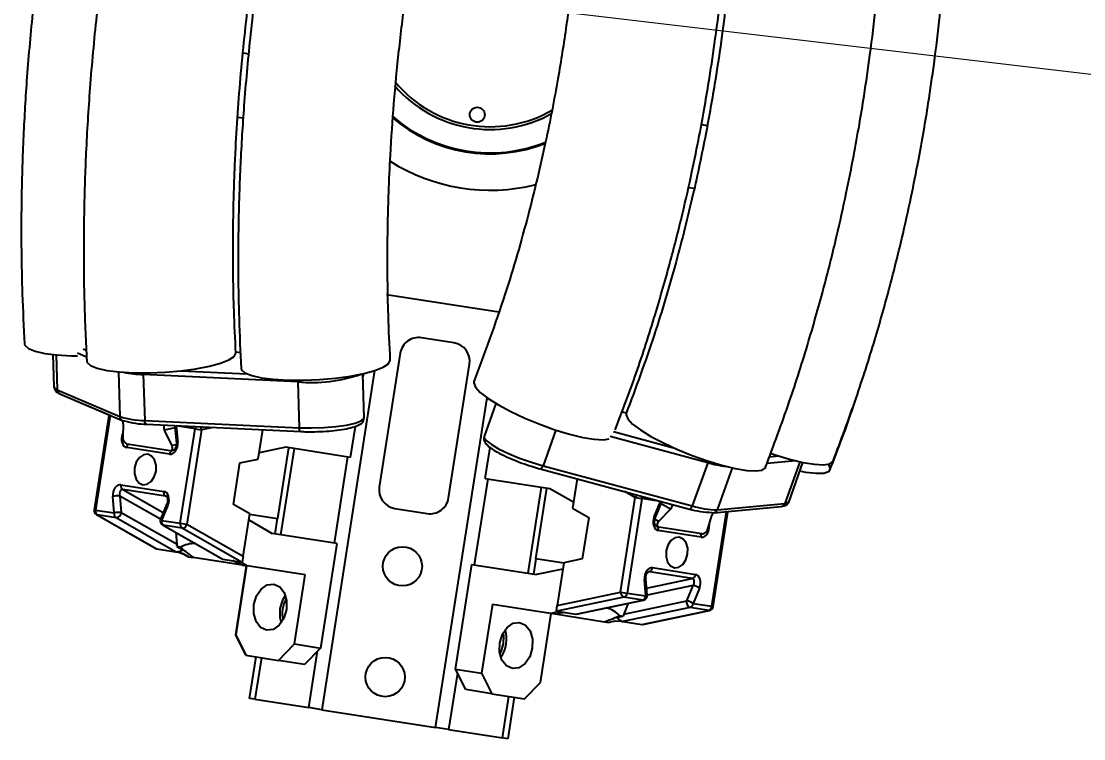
# Model space of a CAD drawing. Header units: millimetres. Extents: x 15 to 1184, y 5 to 836.
# Drawn here: x 487.96 to 510.72, y 295.57 to 310.93 of the extents above; entities that cross this region are included whole.
import ezdxf

# ---------------------------------------------------------------- set-up
doc = ezdxf.new("R2010")
doc.units = ezdxf.units.MM
doc.layers.get('0').update_dxf_attribs({"lineweight": 18})
doc.layers.add('尺寸线层', color=3, linetype='Continuous', lineweight=18)
doc.styles.get("Standard").update_dxf_attribs({"font": 'txt.shx'})
doc.dimstyles.new('ISO-25', dxfattribs={"dimtxt": 2.5, "dimasz": 2.5, "dimexe": 1.25, "dimexo": 0.625, "dimtad": 1, "dimtxsty": 'Standard', "dimcen": 2.5, "dimdle": 5, "dimadec": 0, "dimazin": 0, "dimtfac": 1, "dimtmove": 0, "dimatfit": 3, "dimfxl": 0, "dimarcsym": 0})

# ---------------------------------------------------------------- blocks, each defined once
blk = doc.blocks.new('*X5')
at = {"layer": '尺寸线层', "linetype": 'Continuous'}
for points in [[(519.199, 330.966), (519.372, 327.365), (518.195, 327.504)], [(516.629, 309.123), (517.633, 312.586), (516.456, 312.724)]]:
    blk.add_hatch(color=0, dxfattribs=at).paths.add_polyline_path(points, flags=0)
at = {"layer": '尺寸线层', "color": 0, "linetype": 'Continuous'}
for p, q in [((501.57, 333.04), (520.192, 330.849)), ((518.149, 322.045), (519.199, 330.966)), ((517.678, 318.045), (516.629, 309.123)), ((499.001, 311.197), (517.622, 309.007))]:
    blk.add_line(p, q, dxfattribs=at)
at = {"layer": '尺寸线层', "color": 0, "insert": (517.914, 320.045), "char_height": 3.5, "width": 24, "attachment_point": 5}
blk.add_mtext('109,97', dxfattribs=at)

msp = doc.modelspace()

# ---------------------------------------------------------------- linework, layer by layer
at = {"color": 7, "linetype": 'Continuous', "lineweight": 25}
for p, q in [((492.7119, 310.2538), (492.8325, 310.235)), ((492.7153, 308.8557), (492.6015, 308.8735)), ((502.5305, 308.7218), (502.6576, 308.702)), ((502.3776, 307.3481), (502.2518, 307.3677)), ((495.8136, 305.0779), (495.8104, 305.3405)), ((495.7857, 305.0823), (498.1893, 304.7072)), ((497.2292, 304.0473), (496.5347, 304.1557)), ((489.2837, 303.9176), (489.3537, 303.8878)), ((488.6379, 303.7971), (488.6605, 303.1019)), ((488.638, 303.7971), (488.6605, 303.1019)), ((488.7079, 303.79), (488.7323, 303.0371)), ((489.3598, 303.7391), (489.1654, 303.8218)), ((492.5572, 303.8564), (492.6569, 303.8408)), ((496.0778, 303.8222), (495.6307, 300.9568)), ((491.383, 303.4465), (492.795, 303.3802)), ((495.5314, 303.4525), (494.3982, 296.1899)), ((497.1157, 300.7251), (497.5628, 303.5905)), ((490.0403, 303.4238), (490.0713, 302.4673)), ((493.8825, 303.2111), (490.5741, 303.3665)), ((490.5741, 303.3665), (490.6061, 302.3839)), ((493.8825, 303.2111), (493.9144, 302.2285)), ((495.3069, 302.4417), (495.2763, 303.3843)), ((495.2892, 303.3873), (495.2784, 303.3181)), ((488.7323, 303.0371), (490.0713, 302.4673)), ((488.7859, 302.9548), (490.1249, 302.385)), ((488.7859, 302.9548), (489.8414, 302.5056)), ((496.8373, 295.8093), (497.9392, 302.8709)), ((498.1287, 302.7489), (497.8765, 302.0407)), ((500.8286, 302.5658), (500.9264, 302.5505)), ((489.8381, 302.4915), (489.5226, 300.4694)), ((489.8382, 302.4915), (489.5227, 300.4694)), ((489.8671, 302.4869), (489.5516, 300.4649)), ((489.8414, 302.5056), (489.8381, 302.4915)), ((489.8381, 302.4915), (489.8382, 302.4915)), ((489.8415, 302.5056), (489.8382, 302.4915)), ((489.8382, 302.4915), (489.8671, 302.4869)), ((489.8685, 302.4941), (489.8671, 302.4869)), ((489.8959, 302.4825), (489.8671, 302.4869)), ((490.1469, 302.3149), (490.1367, 302.0156)), ((490.6061, 302.3839), (493.9144, 302.2285)), ((490.6407, 302.302), (493.949, 302.1467)), ((490.132, 302.0982), (490.1402, 302.1175)), ((490.132, 302.0982), (490.1393, 302.0932)), ((491.2537, 302.225), (491.0279, 302.1775)), ((491.1863, 301.8519), (491.0279, 302.1775)), ((491.2518, 302.2465), (491.2832, 301.8941)), ((491.2815, 302.2663), (491.2825, 302.2719)), ((491.2815, 302.2663), (491.3129, 301.9139)), ((491.6836, 302.2035), (491.2815, 302.2663)), ((491.3681, 300.1814), (491.6836, 302.2035)), ((491.8234, 302.1817), (491.5079, 300.1596)), ((491.6836, 302.2035), (491.8234, 302.1817)), ((492.0751, 302.2347), (491.8234, 302.1817)), ((493.0369, 301.5568), (493.1349, 302.1849)), ((495.1127, 302.2557), (495.0093, 301.593)), ((499.4109, 302.1805), (499.1379, 301.4135)), ((500.6484, 302.1443), (501.9369, 301.7978)), ((491.1506, 301.7357), (490.2323, 301.8789)), ((491.1863, 301.8519), (491.2829, 301.8722)), ((502.666, 301.4797), (500.5785, 302.041)), ((491.1388, 301.6598), (490.2205, 301.8031)), ((491.1674, 301.7359), (491.2221, 301.7474)), ((493.6259, 301.8088), (493.0575, 301.6892)), ((493.6888, 301.799), (493.4525, 300.2846)), ((493.8046, 301.781), (493.517, 299.9378)), ((495.0093, 301.593), (493.6259, 301.8088)), ((497.9015, 301.1417), (498.0053, 301.8071)), ((503.9867, 301.6044), (504.1921, 301.6235)), ((492.5044, 300.5839), (492.6433, 301.474)), ((492.6433, 301.474), (493.0369, 301.5568)), ((494.6687, 299.7581), (494.9563, 301.6013)), ((499.1379, 301.4135), (502.3363, 300.5536)), ((502.666, 301.4797), (502.3363, 300.5536)), ((504.551, 301.5219), (503.9359, 301.4647)), ((504.639, 301.5011), (504.32, 300.6049)), ((504.4081, 300.6448), (504.7076, 301.4862)), ((499.08, 301.3461), (502.2784, 300.4862)), ((503.1909, 301.3686), (502.871, 300.4701)), ((490.0965, 301.0085), (491.0148, 300.8653)), ((497.9543, 301.1335), (497.6667, 299.2903)), ((497.9015, 301.1417), (499.2848, 300.9259)), ((498.8185, 299.1106), (499.1061, 300.9537)), ((498.9855, 299.4213), (499.2218, 300.9357)), ((499.2848, 300.9259), (499.7897, 300.6388)), ((499.8671, 301.1345), (499.7691, 300.5064)), ((489.9538, 300.4021), (489.9224, 300.7545)), ((490.0692, 300.765), (490.1006, 300.4127)), ((490.9423, 300.2686), (490.0692, 300.765)), ((491.0517, 300.7617), (490.1334, 300.905)), ((490.1334, 300.905), (491.0022, 300.411)), ((491.077, 300.7473), (491.0517, 300.7617)), ((500.7997, 298.7098), (501.1153, 300.7319)), ((501.1153, 300.7319), (500.8916, 300.859)), ((501.255, 300.7101), (500.9395, 298.688)), ((501.1153, 300.7319), (501.255, 300.7101)), ((501.6571, 300.6473), (501.255, 300.7101)), ((489.5226, 300.4694), (489.5227, 300.4694)), ((489.5227, 300.4694), (489.5516, 300.4649)), ((491.081, 300.5981), (490.9437, 300.2721)), ((491.1033, 300.5702), (490.966, 300.2442)), ((492.854, 300.3851), (492.5044, 300.5839)), ((495.9643, 300.4999), (496.6588, 300.3916)), ((499.7691, 300.5064), (500.1187, 300.3076)), ((501.5199, 300.3213), (501.6571, 300.6473)), ((501.5422, 300.2934), (501.6794, 300.6194)), ((501.8717, 300.4855), (501.6216, 300.2236)), ((501.6579, 300.653), (501.6571, 300.6473)), ((501.8717, 300.4855), (501.671, 300.5996)), ((502.7949, 300.4081), (504.2438, 300.5429)), ((502.871, 300.4701), (504.32, 300.6049)), ((489.5516, 300.4649), (489.9538, 300.4021)), ((489.572, 300.3671), (490.8419, 299.645)), ((489.5721, 300.367), (490.842, 299.645)), ((489.9907, 300.2986), (489.5885, 300.3614)), ((489.5885, 300.3614), (490.8644, 299.6359)), ((491.2665, 299.5732), (489.9907, 300.2986)), ((490.1006, 300.4127), (491.2989, 299.7313)), ((490.966, 300.2442), (491.3681, 300.1814)), ((492.712, 299.475), (492.854, 300.3851)), ((492.8334, 300.2528), (493.3383, 299.9657)), ((492.8529, 300.3782), (493.4525, 300.2846)), ((493.4012, 299.9558), (493.4525, 300.2846)), ((500.1187, 300.3076), (499.9798, 299.4175)), ((501.5354, 300.2726), (501.6216, 300.2236)), ((502.6712, 300.0599), (502.7526, 300.348)), ((502.756, 298.4046), (503.0715, 300.4266)), ((502.7849, 298.4001), (503.1004, 300.4221)), ((503.0715, 300.4266), (503.0427, 300.4311)), ((503.0715, 300.4266), (503.0724, 300.4339)), ((503.0715, 300.4266), (503.1004, 300.4221)), ((503.1004, 300.4221), (503.1016, 300.4366)), ((490.9865, 300.1464), (492.2644, 299.4198)), ((491.405, 300.0779), (491.0029, 300.1407)), ((491.0029, 300.1407), (492.2788, 299.4152)), ((491.3681, 300.1814), (491.5079, 300.1596)), ((492.6809, 299.3525), (491.405, 300.0779)), ((491.5079, 300.1596), (492.712, 299.475)), ((501.5557, 300.135), (501.6042, 300.1074)), ((502.5266, 299.883), (501.6083, 300.0263)), ((502.5384, 299.9588), (501.6202, 300.1021)), ((502.7008, 300.137), (502.6923, 300.1346)), ((502.6989, 300.1579), (502.7008, 300.137)), ((491.2989, 299.7313), (491.2766, 299.9814)), ((494.7217, 299.7498), (493.3383, 299.9657)), ((490.8644, 299.6359), (491.2665, 299.5732)), ((491.2957, 299.6853), (491.4226, 299.6131)), ((491.3769, 299.6726), (491.2957, 299.6853)), ((491.4321, 299.5284), (491.3046, 299.5738)), ((491.3046, 299.5738), (491.4322, 299.5284)), ((494.7217, 299.7498), (494.3721, 297.5097)), ((491.4321, 299.5284), (491.5426, 299.4655)), ((491.4321, 299.5284), (491.4321, 299.5284)), ((491.5427, 299.4655), (491.4322, 299.5284)), ((491.5427, 299.4655), (491.5426, 299.4655)), ((491.5427, 299.4655), (491.6413, 299.4501)), ((492.7017, 299.2847), (491.6413, 299.4501)), ((492.2788, 299.4152), (492.6809, 299.3525)), ((492.6897, 299.3321), (492.6928, 299.3515)), ((492.6897, 299.3321), (492.8003, 299.2693)), ((492.712, 299.475), (492.6928, 299.3515)), ((498.9855, 299.4213), (498.9343, 299.0925)), ((499.5852, 299.3277), (498.9855, 299.4213)), ((499.5863, 299.3347), (499.4442, 298.4245)), ((499.5851, 299.3277), (499.5655, 299.2023)), ((499.9798, 299.4175), (499.5863, 299.3347)), ((492.5555, 297.7931), (492.7862, 299.2715)), ((492.7863, 299.2715), (492.5556, 297.7931)), ((492.7017, 299.2847), (492.8003, 299.2693)), ((494.0439, 299.0753), (492.8003, 299.2693)), ((497.2643, 297.0584), (497.6139, 299.2985)), ((497.6139, 299.2985), (498.9972, 299.0827)), ((499.5655, 299.2023), (498.9971, 299.0827)), ((499.5656, 299.2023), (498.9972, 299.0827)), ((501.4177, 299.1443), (501.39, 299.1385)), ((502.336, 299.001), (501.4177, 299.1443)), ((501.4843, 299.2317), (502.4026, 299.0884)), ((493.8132, 297.5969), (494.0439, 299.0753)), ((501.3416, 298.6253), (501.3102, 298.9776)), ((501.3713, 298.645), (501.3399, 298.9974)), ((501.358, 298.7952), (502.336, 299.001)), ((499.4442, 298.4245), (500.7997, 298.7098)), ((500.7997, 298.7098), (500.9395, 298.688)), ((500.9395, 298.688), (501.3416, 298.6253)), ((502.3545, 298.8481), (501.3716, 298.6412)), ((502.2172, 298.5221), (502.3545, 298.8481)), ((502.4911, 298.7933), (502.3538, 298.4673)), ((498.0539, 298.4496), (497.8233, 296.9712)), ((498.0539, 298.4496), (499.2975, 298.2555)), ((499.425, 298.301), (499.4442, 298.4245)), ((500.8728, 298.6006), (499.4366, 298.2984)), ((499.8387, 298.2356), (501.2749, 298.5379)), ((499.8538, 298.2356), (501.2923, 298.5383)), ((500.8683, 298.2382), (502.2172, 298.5221)), ((500.9657, 298.4696), (500.8683, 298.2382)), ((501.2749, 298.5379), (500.8728, 298.6006)), ((502.3538, 298.4673), (502.756, 298.4046)), ((499.0808, 296.7749), (499.3115, 298.2533)), ((499.2975, 298.2555), (499.422, 298.2817)), ((499.2975, 298.2555), (499.3961, 298.2401)), ((499.3961, 298.2401), (500.4565, 298.0747)), ((499.425, 298.301), (499.422, 298.2817)), ((499.4366, 298.2984), (499.8387, 298.2356)), ((500.7144, 298.1632), (500.8574, 298.1933)), ((500.7761, 298.206), (500.8574, 298.1933)), ((502.2872, 298.38), (500.8509, 298.0777)), ((501.2531, 298.0149), (502.6893, 298.3172)), ((501.2772, 298.0168), (502.7067, 298.3176)), ((502.6893, 298.3172), (502.2872, 298.38)), ((502.756, 298.4046), (502.7849, 298.4001)), ((500.4565, 298.0747), (500.5551, 298.0593)), ((500.6795, 298.0855), (500.5551, 298.0593)), ((500.6795, 298.0855), (500.8149, 298.0899)), ((500.8509, 298.0777), (501.2531, 298.0149)), ((492.5555, 297.7931), (492.5556, 297.7931)), ((492.7733, 297.3543), (492.5555, 297.7931)), ((492.5556, 297.7931), (492.7734, 297.3543)), ((493.4721, 297.2453), (493.8132, 297.5969)), ((493.8132, 297.5969), (494.3721, 297.5097)), ((494.3721, 297.5097), (494.031, 297.158)), ((492.7734, 297.3543), (492.7733, 297.3543)), ((492.7734, 297.3543), (493.4721, 297.2453)), ((492.8512, 296.4312), (492.99, 297.3205)), ((493.1058, 297.3024), (492.967, 296.4132)), ((494.1188, 296.2335), (494.3075, 297.443)), ((494.031, 297.158), (493.4721, 297.2453)), ((497.2643, 297.0584), (497.8233, 296.9712)), ((497.4821, 296.6196), (497.2643, 297.0584)), ((497.3055, 296.9753), (497.1168, 295.7657)), ((497.8233, 296.9712), (498.041, 296.5323)), ((498.041, 296.5323), (497.4821, 296.6196)), ((498.7397, 296.4233), (499.0808, 296.7749)), ((492.967, 296.4132), (492.8512, 296.4312)), ((492.967, 296.4132), (494.1188, 296.2335)), ((498.041, 296.5323), (498.7397, 296.4233)), ((498.2685, 295.586), (498.4073, 296.4752)), ((498.523, 296.4571), (498.3843, 295.5679)), ((494.3982, 296.1899), (494.1188, 296.2335)), ((494.3982, 296.1899), (496.8373, 295.8093)), ((497.1168, 295.7657), (496.8373, 295.8093)), ((497.1168, 295.7657), (498.2685, 295.586)), ((498.3843, 295.5679), (498.2685, 295.586))]:
    msp.add_line(p, q, dxfattribs=at)
for points in [[(488.0309, 304.0231), (488.0393, 303.9929), (488.1119, 303.9258), (488.2554, 303.8676), (488.4631, 303.8211), (488.7252, 303.7885), (489.0296, 303.7711), (489.1663, 303.7687)], [(489.3632, 303.655), (489.3718, 303.6245), (489.4448, 303.5584), (489.5886, 303.5009), (489.7966, 303.4547), (490.0591, 303.4221), (490.3637, 303.4045), (490.6962, 303.4027), (491.0411, 303.4169), (491.3822, 303.4464), (491.7036, 303.4898), (491.9903, 303.545), (492.2289, 303.6096), (492.4081, 303.6804), (492.5197, 303.7541), (492.5584, 303.8274), (492.5583, 303.8324)], [(492.6717, 303.4981), (492.6802, 303.4677), (492.7531, 303.4013), (492.8968, 303.3436), (493.1047, 303.2973), (493.3671, 303.2647), (493.6716, 303.2472), (494.0041, 303.2456), (494.349, 303.2601), (494.6901, 303.2899), (495.0115, 303.3336), (495.2983, 303.3893), (495.5369, 303.4543), (495.7162, 303.5255), (495.8279, 303.5997), (495.8667, 303.6734), (495.8666, 303.6786)], [(490.5741, 303.3665), (490.5743, 303.386), (490.5755, 303.4015)], [(493.8825, 303.2111), (493.8827, 303.2306), (493.8836, 303.2443)], [(497.6579, 303.2132), (497.6538, 303.1873), (497.6894, 303.0969), (497.7932, 302.9848), (497.9604, 302.8562), (498.1831, 302.717), (498.451, 302.5738), (498.7515, 302.4334), (499.0705, 302.3022), (499.3932, 302.1864), (499.7044, 302.0914), (499.9897, 302.0216), (500.2356, 301.9804), (500.4306, 301.9696), (500.5565, 301.9868)], [(488.6605, 303.1019), (488.6668, 303.0827), (488.7323, 303.0371)], [(500.92, 302.5327), (500.9161, 302.5074), (500.9522, 302.4183), (501.0566, 302.3076), (501.2244, 302.1805), (501.4478, 302.043), (501.7163, 301.9014), (502.0174, 301.7624), (502.3369, 301.6325), (502.66, 301.5177), (502.9715, 301.4235), (503.2569, 301.3543), (503.5029, 301.3132), (503.6978, 301.3022), (503.8327, 301.3218), (503.9011, 301.371), (503.9055, 301.3809)], [(490.6407, 302.302), (490.6333, 302.3042), (490.6262, 302.3102), (490.6198, 302.3197), (490.6144, 302.3323), (490.6103, 302.3476), (490.6074, 302.365), (490.6061, 302.3839)], [(493.9144, 302.2285), (494.1729, 302.2236), (494.441, 302.2319), (494.6995, 302.2531), (494.9298, 302.2855), (495.1153, 302.3268), (495.2426, 302.374), (495.3027, 302.4237), (495.3069, 302.4417)], [(491.253, 302.2733), (491.2518, 302.2646), (491.2518, 302.2465)], [(491.2815, 302.2663), (491.2684, 302.2614), (491.2588, 302.2563), (491.2532, 302.2511), (491.2518, 302.2465)], [(493.949, 302.1467), (493.9416, 302.1489), (493.9345, 302.1549), (493.9282, 302.1643), (493.9228, 302.177), (493.9186, 302.1923), (493.9158, 302.2097), (493.9144, 302.2285)], [(491.3129, 301.9139), (491.2998, 301.909), (491.2902, 301.9039), (491.2846, 301.8988), (491.2832, 301.8941)], [(497.8765, 302.0407), (497.875, 302.0224), (497.9171, 301.9567), (498.024, 301.8729), (498.1881, 301.7771), (498.3976, 301.6761), (498.6374, 301.5772), (498.8902, 301.4875), (499.1379, 301.4135)], [(490.8482, 301.2982), (490.8501, 301.4257), (490.8166, 301.5393), (490.7529, 301.6217), (490.6685, 301.6603), (490.5764, 301.6492), (490.4906, 301.5902), (490.4241, 301.4922), (490.3871, 301.3702), (490.3852, 301.2427), (490.4186, 301.1291), (490.4824, 301.0467), (490.5668, 301.0081), (490.6589, 301.0192), (490.7447, 301.0782), (490.8112, 301.1762), (490.8482, 301.2982)], [(504.0185, 301.6809), (504.1082, 301.6506), (504.4196, 301.5562), (504.705, 301.4868), (504.9509, 301.4456), (505.1459, 301.4347), (505.2808, 301.4545), (505.3494, 301.504), (505.3537, 301.5139)], [(499.08, 301.3461), (499.0877, 301.3459), (499.0963, 301.3495), (499.1052, 301.3566), (499.1142, 301.367), (499.1228, 301.3803), (499.1308, 301.396), (499.1379, 301.4135)], [(502.666, 301.4797), (502.6719, 301.4983), (502.6753, 301.5127)], [(505.2513, 301.4463), (505.2548, 301.4413), (505.2905, 301.351), (505.2562, 301.2867), (505.1537, 301.2514), (504.9877, 301.2467), (504.7659, 301.2729), (504.6401, 301.2966)], [(491.081, 300.5981), (491.0809, 300.5933), (491.0847, 300.5867), (491.0922, 300.5789), (491.1033, 300.5702)], [(501.6571, 300.6473), (501.6681, 300.6387), (501.6757, 300.6309), (501.6794, 300.6243), (501.6794, 300.6194)], [(501.6794, 300.6194), (501.6849, 300.6367), (501.6864, 300.6453)], [(502.2784, 300.4862), (502.2861, 300.486), (502.2947, 300.4895), (502.3036, 300.4966), (502.3126, 300.507), (502.3212, 300.5203), (502.3292, 300.536), (502.3363, 300.5536)], [(504.32, 300.6049), (504.3962, 300.6284), (504.4081, 300.6448)], [(489.5721, 300.367), (489.5755, 300.3653), (489.5885, 300.3614)], [(490.9437, 300.2721), (490.9437, 300.2672), (490.9474, 300.2606), (490.955, 300.2528), (490.966, 300.2442)], [(501.5199, 300.3213), (501.5309, 300.3127), (501.5384, 300.3049), (501.5422, 300.2982), (501.5422, 300.2934)], [(491.0029, 300.1407), (490.9872, 300.1459), (490.9865, 300.1464)], [(502.236, 299.5213), (502.238, 299.6489), (502.2045, 299.7624), (502.1407, 299.8448), (502.0564, 299.8834), (501.9642, 299.8723), (501.8784, 299.8133), (501.8119, 299.7153), (501.7749, 299.5933), (501.773, 299.4658), (501.8065, 299.3522), (501.8702, 299.2699), (501.9546, 299.2313), (502.0467, 299.2423), (502.1325, 299.3013), (502.199, 299.3993), (502.236, 299.5213)], [(493.2152, 297.8926), (493.0874, 297.951), (492.9908, 298.0758), (492.9401, 298.2479), (492.943, 298.4411), (492.9991, 298.626), (493.0998, 298.7745), (493.2299, 298.8639), (493.3694, 298.8806), (493.4972, 298.8222), (493.5938, 298.6974), (493.6446, 298.5253), (493.6417, 298.3321), (493.5856, 298.1472), (493.4848, 297.9987), (493.3548, 297.9093), (493.2152, 297.8926)], [(501.3399, 298.9974), (501.3385, 298.9928), (501.3329, 298.9876), (501.3233, 298.9825), (501.3102, 298.9776)], [(501.3713, 298.645), (501.3699, 298.6404), (501.3643, 298.6352), (501.3547, 298.6301), (501.3416, 298.6253)], [(493.618, 298.6394), (493.558, 298.5388), (493.5019, 298.3539)], [(501.2923, 298.5383), (501.2914, 298.5381), (501.2749, 298.5379)], [(493.5019, 298.3539), (493.499, 298.1607), (493.5255, 298.0466)], [(502.6893, 298.3172), (502.7029, 298.317), (502.7067, 298.3176)], [(498.4829, 297.0707), (498.3551, 297.1291), (498.2584, 297.2539), (498.2077, 297.426), (498.2106, 297.6192), (498.2667, 297.8041), (498.3675, 297.9526), (498.4975, 298.042), (498.637, 298.0587), (498.7649, 298.0002), (498.8615, 297.8755), (498.9122, 297.7034), (498.9093, 297.5102), (498.8532, 297.3253), (498.7525, 297.1768), (498.6224, 297.0874), (498.4829, 297.0707)], [(498.2944, 297.6061), (498.2969, 297.7684), (498.2832, 297.8366)], [(498.2135, 297.39), (498.2473, 297.4508), (498.2944, 297.6061)]]:
    msp.add_lwpolyline(points, dxfattribs=at)
for centre, radius in [((497.7294, 308.9304), 0.16), ((496.1265, 299.2601), 0.42), ((495.7565, 296.8888), 0.42)]:
    msp.add_circle(centre, radius, dxfattribs=at)
for centre, radius, start, end in [((498.0074, 311.3143), 2.64, 219.58767, 300.2881), ((498.0074, 311.3143), 2.7, 220.61888, 299.34492), ((498.0074, 311.3143), 3.2, 229.2237, 291.89373), ((498.0074, 311.3143), 3.22, 229.28248, 291.72156), ((498.0074, 311.3143), 4, 237.56707, 284.0878), ((496.473, 303.7605), 0.4, 81.13148, 171.13148), ((497.1675, 303.6521), 0.4, 351.13148, 81.13148), ((490.6534, 305.8906), 2.5254, 258.66762, 268.20211), ((494.1905, 306.3497), 3.1537, 264.39507, 289.52505), ((488.8232, 303.0377), 0.0909, 180.37252, 245.79851), ((490.6132, 304.185), 1.8011, 252.49084, 269.77213), ((490.1622, 302.4679), 0.0909, 180.37252, 245.79851), ((490.1581, 302.4633), 0.085, 247.03209, 276.19215), ((490.655, 303.9247), 1.621, 252.49084, 269.77213), ((491.8138, 302.1842), 0.1316, 148.84849, 171.54255), ((491.6812, 302.1774), 0.1422, 1.7573, 29.49907), ((490.3378, 301.7883), 0.1183, 132.86333, 172.81294), ((491.2468, 301.6493), 0.1086, 123.21575, 174.42917), ((503.3746, 303.973), 2.592, 254.13433, 263.02038), ((490.194, 300.985), 0.1003, 166.39977, 232.83013), ((496.0259, 300.8952), 0.4, 171.13148, 261.13148), ((490.02, 300.4216), 0.3469, 81.85671, 106.35037), ((491.1123, 300.8417), 0.1003, 166.39977, 232.83013), ((496.7205, 300.7868), 0.4, 261.13148, 351.13148), ((501.2493, 300.6844), 0.1422, 132.7639, 160.50567), ((501.1251, 300.7313), 0.1316, 350.72042, 13.41448), ((489.6214, 300.454), 0.1, 171.13148, 240.37791), ((489.6215, 300.454), 0.1, 171.13148, 240.37791), ((502.7591, 302.036), 1.621, 252.49084, 269.77213), ((502.8782, 302.2713), 1.8011, 252.49084, 269.77213), ((502.7847, 300.4984), 0.0909, 276.46446, 341.89045), ((504.2336, 300.6332), 0.0909, 276.46446, 341.89045), ((489.6491, 300.4413), 0.1003, 166.39977, 232.83013), ((490.0513, 300.3785), 0.1003, 166.39977, 232.83013), ((490.0514, 300.0693), 0.3469, 81.85671, 106.35037), ((489.9838, 300.4152), 0.1168, 273.38283, 358.73811), ((491.0359, 300.2333), 0.1, 157.17096, 240.37791), ((491.0635, 300.2206), 0.1003, 166.39977, 232.83013), ((502.7871, 300.4927), 0.085, 246.07082, 275.23087), ((491.4656, 300.1579), 0.1003, 166.39977, 232.83013), ((491.4022, 300.1871), 0.1092, 271.48823, 345.45239), ((501.5022, 300.0491), 0.1086, 347.8338, 39.04722), ((502.4103, 299.9046), 0.1183, 349.45003, 29.39963), ((491.6694, 299.1329), 0.6139, 88.09494, 118.45849), ((501.3843, 299.2389), 0.1003, 289.43283, 355.8632), ((502.3026, 299.0956), 0.1003, 289.43283, 355.8632), ((500.9087, 298.7037), 0.1092, 176.81058, 250.77474), ((500.8394, 298.6952), 0.1003, 289.43283, 355.8632), ((501.2717, 298.6362), 0.1, 281.88505, 5.09201), ((502.2967, 298.506), 0.3469, 55.9126, 80.40626), ((494.1141, 298.2584), 0.5637, 147.48408, 194.77889), ((501.2415, 298.6325), 0.1003, 289.43283, 355.8632), ((502.3293, 298.4889), 0.1168, 163.52486, 248.88013), ((502.1594, 298.18), 0.3469, 55.9126, 80.40626), ((502.2538, 298.4745), 0.1003, 289.43283, 355.8632), ((500.3331, 297.7811), 0.6139, 43.80448, 74.16802), ((502.6559, 298.4118), 0.1003, 289.43283, 355.8632), ((502.6861, 298.4155), 0.1, 281.88505, 351.13148), ((497.6955, 297.6996), 0.6637, 324.26029, 18.00268)]:
    msp.add_arc(centre, radius, start, end, dxfattribs=at)
for centre, major_axis, ratio, start_param, end_param in [((490.0736, 302.3574), (-0.0497, 0.0901), 0.5992799, 3.9289525, 4.6674276), ((490.2524, 302.0077), (0.0319, 0.2046), 0.6830127, 1.2217305, 3.1415927), ((491.0859, 302.1995), (-0.0497, 0.0901), 0.5992799, 0.1558035, 1.4854915), ((490.21, 301.9732), (-0.0497, 0.0901), 0.5992799, 0.7873598, 2.707222), ((491.1707, 301.8644), (0.0319, 0.2046), 0.6830127, 3.1415927, 5.0614548), ((491.1283, 301.8299), (-0.0497, 0.0901), 0.5992799, 2.707222, 4.6270842), ((491.2406, 301.8535), (0.0461, 0.1031), 0.6124775, 3.3069846, 3.5602462), ((490.0646, 300.804), (0.0319, 0.2046), 0.6830127, 0, 1.9198622), ((490.1345, 300.7931), (-0.0125, 0.1122), 0.6124775, 6.1177934, 8.0376555), ((490.9829, 300.6607), (0.0319, 0.2046), 0.6830127, 4.3633231, 6.2831853), ((491.0527, 300.6498), (-0.0125, 0.1122), 0.6124775, 5.8645318, 6.1177934), ((501.8231, 300.5241), (0.0747, 0.0707), 0.5992799, 4.7976938, 6.1273818), ((501.6402, 300.2308), (0.0319, 0.2046), 0.6830127, 1.2217305, 3.1415927), ((502.8354, 300.3662), (0.0747, 0.0707), 0.5992799, 1.6153826, 2.3542328), ((501.5704, 300.2417), (-0.0125, 0.1122), 0.6124775, 2.7229391, 2.9762007), ((501.6701, 300.185), (0.0747, 0.0707), 0.5992799, 1.6561011, 3.5759633), ((502.5585, 300.0876), (0.0319, 0.2046), 0.6830127, 3.1415927, 5.0614548), ((502.5884, 300.0417), (0.0747, 0.0707), 0.5992799, 3.5759633, 5.4958255), ((490.9609, 299.6924), (0.1183, 0.044), 0.3138593, 3.4984185, 3.6522572), ((491.363, 299.6297), (0.1183, 0.044), 0.3138593, 3.6522572, 5.1206521), ((491.2278, 299.7066), (0.016, 0.1023), 0.6830127, 4.6099876, 5.0614548), ((494.1249, 298.2567), (2.8029, -1.5209), 0.0841332, 3.3905316, 3.6711439), ((494.1249, 298.2567), (2.8029, -1.5209), 0.0841332, 2.1483938, 2.2366372), ((492.7774, 299.409), (0.1183, 0.044), 0.3138593, 3.6522572, 3.8060959), ((501.4524, 299.0271), (0.0319, 0.2046), 0.6830127, 0, 1.9198622), ((501.3826, 299.038), (0.0461, 0.1031), 0.6124775, 0.1653919, 0.4186535), ((502.3008, 298.8947), (0.0461, 0.1031), 0.6124775, 4.5287151, 6.4485773), ((502.3707, 298.8838), (0.0319, 0.2046), 0.6830127, 4.3633231, 6.2831853), ((497.7273, 297.6946), (3.133, 0.5947), 0.0841332, 0.9049555, 0.9931988), ((499.3619, 298.3816), (0.0993, -0.0779), 0.3138593, 5.618682, 5.7725208), ((497.7273, 297.6946), (3.133, 0.5947), 0.0841332, 5.7536341, 6.0342463), ((500.9285, 298.1929), (0.016, 0.1023), 0.6830127, 1.2217305, 1.6731977), ((500.7763, 298.1609), (0.0993, -0.0779), 0.3138593, 4.3041258, 5.7725208), ((500.7762, 298.1609), (0.0993, -0.0779), 0.3138593, 5.3413406, 5.7725208)]:
    msp.add_ellipse(centre, major_axis=major_axis, ratio=ratio, start_param=start_param, end_param=end_param, dxfattribs=at)
for points, knots in [([(491.7414, 320.9989), (491.6404, 320.6935), (491.4568, 320.1378), (491.2273, 319.3776), (491.0554, 318.777), (490.9207, 318.2842), (490.8025, 317.834), (490.6845, 317.3652), (490.5644, 316.8658), (490.3951, 316.1255), (490.1891, 315.141), (489.965, 313.9135), (489.7518, 312.5455), (489.567, 311.0728), (489.4271, 309.5546), (489.3553, 308.3774), (489.3201, 307.4842), (489.3016, 306.7604), (489.295, 305.8836), (489.3081, 304.8258), (489.3439, 304.0653), (489.3632, 303.6548)], [0, 0, 0, 0, 0.9772191, 1.7773818, 2.3996253, 2.8606948, 3.3148027, 3.7984594, 4.3116974, 4.854541, 6.0721329, 7.317407, 8.5768087, 10.1986545, 11.7393482, 13.1241139, 13.7237261, 14.417573, 15.2968404, 16.3608127, 17.6085518, 17.6085518, 17.6085518, 17.6085518]), ([(490.2995, 320.8103), (490.2071, 320.5324), (490.0377, 320.0226), (489.8234, 319.3185), (489.6597, 318.7518), (489.5422, 318.3252), (489.458, 318.0092), (489.3548, 317.6119), (489.2102, 317.0298), (489.0045, 316.1352), (488.7837, 315.0639), (488.5698, 313.867), (488.369, 312.5422), (488.1987, 311.1348), (488.0739, 309.7152), (488.0131, 308.6707), (487.9845, 307.942), (487.9693, 307.4137), (487.9591, 306.767), (487.9601, 305.9765), (487.9786, 305.044), (488.0126, 304.3792), (488.0309, 304.023)], [0, 0, 0, 0, 0.8898745, 1.6316262, 2.2246841, 2.668625, 2.9634107, 3.2076744, 3.9018638, 4.7626388, 5.9556645, 7.1690517, 8.3886792, 9.9480108, 11.3924551, 12.6395468, 13.0756779, 13.5770105, 14.2247205, 15.0183926, 15.9574542, 17.0411632, 17.0411632, 17.0411632, 17.0411632]), ([(494.9712, 320.2647), (494.879, 319.9871), (494.7101, 319.4781), (494.496, 318.7751), (494.3323, 318.2094), (494.2147, 317.7837), (494.1303, 317.4684), (494.0268, 317.0717), (493.8816, 316.4903), (493.6748, 315.5971), (493.4523, 314.5275), (493.236, 313.3325), (493.0322, 312.0097), (492.8584, 310.6043), (492.7297, 309.1866), (492.666, 308.1433), (492.6354, 307.4153), (492.6188, 306.8873), (492.6068, 306.241), (492.6057, 305.4509), (492.6218, 304.5187), (492.6543, 303.8541), (492.6717, 303.4979)], [0, 0, 0, 0, 0.8885981, 1.6293491, 2.22157, 2.6647672, 2.9588886, 3.2029802, 3.8966343, 4.7567162, 5.9485828, 7.1607276, 8.3791269, 9.9368739, 11.3796595, 12.6252981, 13.0609288, 13.561969, 14.2091824, 15.0021893, 15.940478, 17.0234078, 17.0234078, 17.0234078, 17.0234078]), ([(492.5583, 303.8325), (492.5437, 304.1304), (492.5172, 304.6722), (492.5012, 305.4087), (492.4971, 305.9885), (492.4997, 306.4631), (492.5064, 306.896), (492.5181, 307.3461), (492.5358, 307.8243), (492.5792, 308.7242), (492.6774, 310.0528), (492.8657, 311.7152), (493.1004, 313.278), (493.3576, 314.6767), (493.5893, 315.7514), (493.7818, 316.5614), (493.9465, 317.2145), (494.1593, 318.0008), (494.4342, 318.9431), (494.6544, 319.6135), (494.7732, 319.9752)], [0, 0, 0, 0, 0.9075213, 1.6509228, 2.2288181, 2.6571157, 3.0798758, 3.5302007, 4.0081438, 4.5137473, 6.2262489, 7.9820594, 9.4940149, 10.9301218, 12.2206024, 12.7791241, 13.4245309, 14.2423269, 15.2310392, 16.3885607, 16.3885607, 16.3885607, 16.3885607]), ([(495.8666, 303.6787), (495.8509, 303.9974), (495.8228, 304.5702), (495.8081, 305.3375), (495.806, 305.9094), (495.8096, 306.3152), (495.8167, 306.7446), (495.8327, 307.3157), (495.8716, 308.167), (495.941, 309.1803), (496.0479, 310.3048), (496.1983, 311.5409), (496.3965, 312.8436), (496.6379, 314.1455), (496.8485, 315.1223), (497.0211, 315.8536), (497.1741, 316.4662), (497.3811, 317.2376), (497.6562, 318.1866), (497.8803, 318.8678), (498.0021, 319.2383)], [0, 0, 0, 0, 0.9709816, 1.7450356, 2.3203909, 2.6958579, 2.9661787, 3.6105825, 4.409573, 5.5165619, 6.6427871, 7.7752895, 9.2233108, 10.5643234, 11.7219459, 12.2087189, 12.8151676, 13.6166817, 14.6116241, 15.7975589, 15.7975589, 15.7975589, 15.7975589]), ([(500.6875, 302.1822), (500.8398, 302.5855), (501.1457, 303.3957), (501.5324, 304.6023), (501.8595, 305.7423), (502.1191, 306.7652), (502.3228, 307.6645), (502.4797, 308.4358), (502.6029, 309.1048), (502.719, 309.7966), (502.8409, 310.6157), (502.9682, 311.6388), (503.0834, 312.8433), (503.1695, 314.2274), (503.2048, 315.7862), (503.1737, 317.5138), (503.0735, 318.7074), (503.021, 319.3324)], [0, 0, 0, 0, 1.3095122, 2.6300244, 3.8175405, 4.8710054, 5.7896047, 6.5727606, 7.2200977, 7.8184672, 8.663758, 9.687912, 10.8905473, 12.2708312, 13.8273999, 15.5583418, 17.4613521, 17.4613521, 17.4613521, 17.4613521]), ([(503.9054, 301.3808), (504.0789, 301.8454), (504.4102, 302.7324), (504.8218, 304.0318), (505.156, 305.2153), (505.4211, 306.2769), (505.6288, 307.21), (505.7885, 308.0103), (505.9138, 308.7043), (506.0317, 309.4217), (506.1553, 310.2711), (506.2843, 311.3317), (506.4005, 312.5802), (506.487, 314.0146), (506.5216, 315.6296), (506.4889, 317.4187), (506.3866, 318.6551), (506.3331, 319.3024)], [0, 0, 0, 0, 1.5054958, 2.8742761, 4.1051629, 5.1971162, 6.1493145, 6.9611661, 7.6322827, 8.252453, 9.1285336, 10.1900362, 11.4365216, 12.8670427, 14.4800178, 16.2731467, 18.2434696, 18.2434696, 18.2434696, 18.2434696]), ([(499.8365, 319.018), (499.8789, 318.526), (499.9593, 317.5923), (499.9979, 316.2509), (499.991, 315.0601), (499.9508, 314.0255), (499.8933, 313.1517), (499.8282, 312.414), (499.7474, 311.6606), (499.6316, 310.7638), (499.4511, 309.6255), (499.1887, 308.2769), (498.8188, 306.7321), (498.3228, 305.0065), (497.8874, 303.8323), (497.6579, 303.2133)], [0, 0, 0, 0, 1.5001287, 2.847701, 4.0390044, 5.0712738, 5.9426048, 6.6517897, 7.2781723, 8.1993466, 9.3436468, 10.7095471, 12.2940327, 14.0920903, 16.0964495, 16.0964495, 16.0964495, 16.0964495]), ([(503.1482, 318.9935), (503.1916, 318.4813), (503.274, 317.5088), (503.3143, 316.1124), (503.3082, 314.8726), (503.268, 313.7954), (503.21, 312.8855), (503.144, 312.1174), (503.0673, 311.3835), (502.9666, 310.571), (502.8221, 309.5963), (502.6205, 308.4586), (502.347, 307.1645), (501.9835, 305.7258), (501.5182, 304.1535), (501.1254, 303.0891), (500.92, 302.5327)], [0, 0, 0, 0, 1.5618296, 2.9650874, 4.2057055, 5.2807333, 6.1881876, 6.9268445, 7.5788837, 8.3864129, 9.364686, 10.5128062, 11.8291437, 13.3110894, 14.9548951, 16.7556769, 16.7556769, 16.7556769, 16.7556769]), ([(505.3537, 301.5138), (505.5215, 301.9615), (505.8418, 302.8161), (506.2396, 304.0684), (506.5626, 305.2089), (506.8186, 306.2321), (507.0192, 307.1315), (507.1733, 307.9027), (507.2942, 308.5716), (507.4079, 309.2631), (507.527, 310.0817), (507.6512, 311.104), (507.7629, 312.3074), (507.8456, 313.6899), (507.8781, 315.2466), (507.8451, 316.9712), (507.7453, 318.1627), (507.693, 318.7866)], [0, 0, 0, 0, 1.4514586, 2.7709544, 3.9574251, 5.0099186, 5.927677, 6.7101523, 7.3569845, 7.9546752, 8.7989939, 9.8220241, 11.0233553, 12.4020972, 13.9567637, 15.6851968, 17.5846305, 17.5846305, 17.5846305, 17.5846305]), ([(488.6654, 303.0937), (488.671, 303.069), (488.6827, 303.0178), (488.7336, 302.9803), (488.7691, 302.963), (488.7859, 302.9548)], [0, 0, 0, 0, 0.06416213, 0.13279936, 0.19455878, 0.19455878, 0.19455878, 0.19455878]), ([(505.2863, 301.3251), (505.4609, 301.775), (505.6519, 302.2671), (505.8149, 302.7738), (505.8289, 302.8172)], [0, 0, 0, 0, 1.4518114, 1.5878806, 1.5878806, 1.5878806, 1.5878806]), ([(493.949, 302.1467), (493.9887, 302.1452), (494.1045, 302.1408), (494.3104, 302.1426), (494.554, 302.156), (494.7823, 302.1808), (494.9801, 302.2152), (495.1402, 302.2599), (495.2317, 302.3044), (495.3, 302.3683), (495.301, 302.4208), (495.3014, 302.441)], [0, 0, 0, 0, 0.0996753, 0.290785, 0.4819453, 0.6733909, 0.8659599, 1.0616522, 1.2675767, 1.3871816, 1.4616092, 1.4616092, 1.4616092, 1.4616092]), ([(491.2832, 301.8941), (491.2835, 301.8816), (491.2843, 301.8555), (491.2751, 301.8147), (491.2597, 301.781), (491.2422, 301.7586), (491.2279, 301.7487), (491.2256, 301.7483), (491.2245, 301.7481)], [0, 0, 0, 0, 0.02855578, 0.05930602, 0.08986289, 0.11522876, 0.14157324, 0.16562411, 0.16562411, 0.16562411, 0.16562411]), ([(497.878, 302.0328), (497.8739, 302.0104), (497.8649, 301.9618), (497.9004, 301.8993), (497.9588, 301.8344), (498.0718, 301.7534), (498.2471, 301.6566), (498.4553, 301.5607), (498.6816, 301.4714), (498.8956, 301.3981), (499.0247, 301.3617), (499.08, 301.3461)], [0, 0, 0, 0, 0.0850834, 0.1845488, 0.3199156, 0.5304326, 0.7338506, 0.9283266, 1.1203669, 1.3117692, 1.4548972, 1.4548972, 1.4548972, 1.4548972]), ([(491.0694, 300.7553), (491.0694, 300.7553), (491.0694, 300.7553), (491.0756, 300.7511), (491.0863, 300.733), (491.0948, 300.7043), (491.0972, 300.6673), (491.0924, 300.6295), (491.0844, 300.6076), (491.081, 300.5981)], [0, 0, 0, 0, 0.0023795, 0.03191416, 0.05703928, 0.08368812, 0.11201671, 0.14249288, 0.16581694, 0.16581694, 0.16581694, 0.16581694]), ([(504.2438, 300.5429), (504.2647, 300.5459), (504.3088, 300.5524), (504.3735, 300.5785), (504.3947, 300.6268), (504.4032, 300.6461)], [0, 0, 0, 0, 0.07094646, 0.15009719, 0.20319982, 0.20319982, 0.20319982, 0.20319982]), ([(501.5537, 300.1362), (501.5537, 300.1362), (501.5537, 300.1362), (501.5475, 300.1404), (501.5368, 300.1585), (501.5283, 300.1872), (501.5259, 300.2242), (501.5307, 300.262), (501.5387, 300.2839), (501.5422, 300.2934)], [0, 0, 0, 0, 0.0023795, 0.03191416, 0.05703928, 0.08368812, 0.11201671, 0.14249288, 0.16581694, 0.16581694, 0.16581694, 0.16581694]), ([(501.3399, 298.9974), (501.3396, 299.0099), (501.3388, 299.036), (501.348, 299.0768), (501.3635, 299.1105), (501.3809, 299.1329), (501.3952, 299.1428), (501.3975, 299.1432), (501.3987, 299.1434)], [0, 0, 0, 0, 0.02855578, 0.05930602, 0.08986289, 0.11522876, 0.14157324, 0.16562411, 0.16562411, 0.16562411, 0.16562411])]:
    msp.add_open_spline(points, degree=3, knots=knots, dxfattribs=at)

# ---------------------------------------------------------------- dimensions: what is measured, and where the dimension line sits
at = {"layer": '尺寸线层'}
dim = msp.add_linear_dim(base=(516.6289, 309.1234), p1=(500.5772, 333.1571), p2=(498.0074, 311.3143), angle=263.28987, dimstyle='ISO-25', override={"dimtxt": 3.5, "dimasz": 3.556, "dimexe": 1, "dimexo": 1, "dimgap": 1.524, "dimtih": 1, "dimtoh": 1, "dimlfac": 5, "dimzin": 0, "dimsah": 1, "dimdle": 7.112, "dimadec": 2, "dimtfill": 1, "dimtolj": 1, "dimtzin": 8}, dxfattribs=at)
dim.commit()
dim.dimension.update_dxf_attribs({"geometry": '*X5', "text_midpoint": (517.9138, 320.0448)})

doc.saveas('drawing.dxf')
